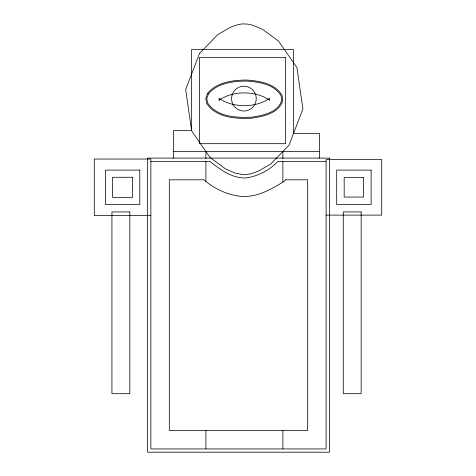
<?xml version="1.0" encoding="UTF-8"?>
<svg xmlns="http://www.w3.org/2000/svg" width="476" height="476" viewBox="0 0 476 476"><rect width="100%" height="100%" fill="white"/><g stroke="black" fill="none" stroke-linecap="round" stroke-linejoin="round"><path stroke-width="0.71" d="M173.675 151.499L319.634 151.499M150.868 161.364L209.874 161.364C220.323 169.694 232.585 178.786 246.687 177.899C258.403 175.977 269.856 170.158 277.847 161.364L326.108 161.364M326.108 215.116L381.71 215.116L381.71 159.514L326.108 159.514L326.108 448.939L150.868 448.939L150.868 159.026L94.29 159.026L94.29 215.604L150.868 215.604M319.634 158.187L319.634 133.595L293.472 133.595L293.472 49.605L191.572 49.605L191.572 130.353L173.675 130.353L173.675 158.187M282.875 151.499L282.875 158.544M282.875 161.364L282.875 182.028M282.875 430.5L282.875 448.939M205.906 151.499L205.906 158.544M205.906 161.364L205.906 181.35M205.906 430.5L205.906 448.939M232.062 95.01L231.532 98.199L231.842 101.418L232.978 104.446A12.394 12.394 0 0 0 254.428 105.19C256.677 101.447 256.844 96.688 254.856 92.802A12.394 12.394 0 0 0 233.407 92.064L232.062 95.01M199.545 53.407L185.676 89.53L191.661 130.971L210.011 157.413L225.666 168.962L235.37 173.157L243.736 174.746L250.406 173.948L257.891 171.408L270.802 163.946L289.039 145.138L302.909 109.016L296.917 67.568L278.573 41.126L262.919 29.583L253.214 25.383L247.877 24.092L242.236 23.895L238.178 24.597L230.693 27.132L217.782 34.599L199.545 53.407M207.703 93.195L205.805 98.139L206.53 103.161C215.914 117.923 236.263 119 252.066 118.155C263.591 116.418 279.079 113.252 282.78 100.406L282.054 95.384C274.979 83.294 259.337 80.968 246.556 80.028C232.877 80.158 217.038 82.039 207.703 93.195M208.565 93.748L206.84 98.258L207.488 102.78C216.758 117.042 236.584 117.935 251.965 117.15C263.026 115.424 278.026 112.586 281.744 100.287L281.09 95.765C274.14 84.097 258.914 81.985 246.526 81.039C233.192 81.188 217.722 82.919 208.565 93.748M219.222 99.645L218.942 100.376C232.401 90.404 256.07 90.44 269.565 100.305L269.642 98.169C256.183 108.141 232.514 108.106 219.019 98.24L219.222 99.645M285.654 179.803L284.279 181.219C271.861 189.043 258.254 196.862 243.087 196.481C228.569 195.636 214.807 189.115 203.811 179.803L169.301 179.803L169.301 430.5L307.669 430.5L307.669 179.803L285.654 179.803M285.659 57.417L199.39 57.417L199.39 143.687L285.659 143.687L285.659 57.417M329.368 158.103L147.608 158.103L147.608 452.2L329.368 452.2L329.368 158.103M139.789 170.105L105.363 170.105L105.363 204.525L139.789 204.525L139.789 170.105M371.119 170.105L336.699 170.105L336.699 204.525L371.119 204.525L371.119 170.105M132.608 177.28L112.544 177.28L112.544 197.35L132.608 197.35L132.608 177.28M363.64 177.584L344.178 177.584L344.178 197.052L363.64 197.052L363.64 177.584M129.829 211.933L111.931 211.933L111.931 393.694L129.829 393.694L129.829 211.933M361.165 211.933L343.261 211.933L343.261 393.694L361.165 393.694L361.165 211.933"/></g></svg>
